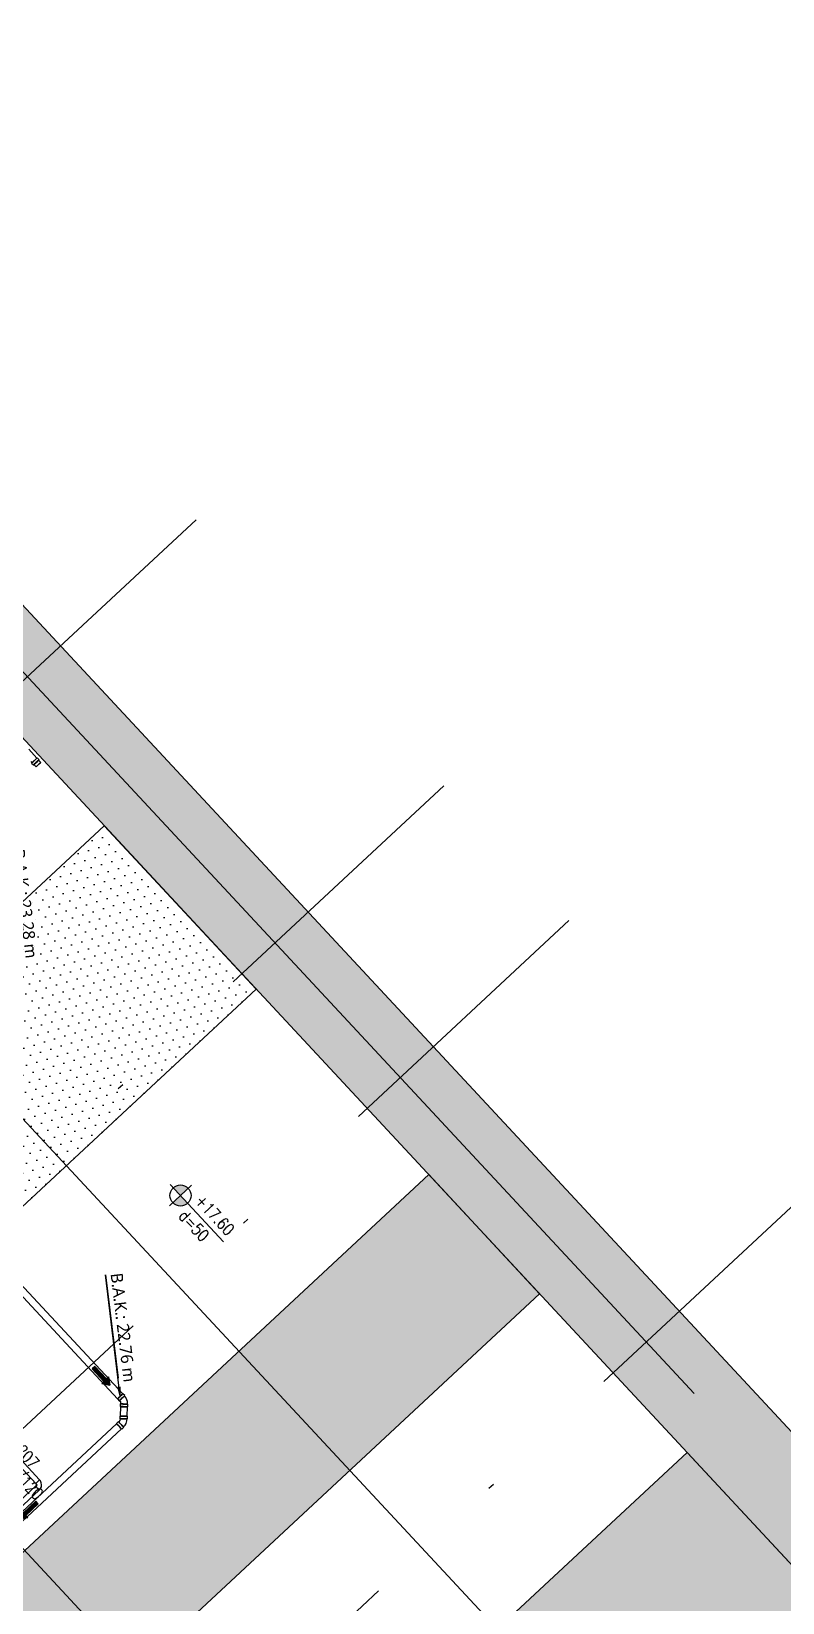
# Model space of a CAD drawing. Header units: millimetres. Extents: x 400382 to 401276, y 4543898 to 4544126.
# Drawn here: x 400493.27 to 400505.73, y 4544011.17 to 4544037.23 of the extents above; entities that cross this region are included whole.
import ezdxf

# ---------------------------------------------------------------- set-up
doc = ezdxf.new("R2010")
doc.units = ezdxf.units.MM
doc.linetypes.add('AKS', pattern=[3, 2.5, -0.25, 0, -0.25])
doc.linetypes.add('CONTINU', pattern=[0])
doc.layers.add('A-DETL', color=90, linetype='Continuous', lineweight=15)
for name, color, linetype in [('aks prota', 2, 'AKS'), ('kiriş prota', 6, 'Continuous'), ('kolon tarama prota', 252, 'Continuous'), ('lkolon prota', 4, 'Continuous'), ('merdiven prota', 2, 'Continuous'), ('perde prota', 1, 'Continuous'), ('st-s_level (kot)', 6, 'Continuous'), ('st-s_levelmark (kot işareti)', 4, 'Continuous'), ('TARAMA', 8, 'Continuous'), ('tkolon prota', 6, 'Continuous')]:
    doc.layers.add(name, color=color, linetype=linetype)
doc.styles.add('OLCU', font='romanstw.shx')
doc.styles.add('Segoe UI Light_1', font='', dxfattribs={"height": 200})
doc.styles.add('tkolon', font='romanstw.shx')
doc.styles.get('Segoe UI Light_1').set_extended_font_data('Segoe UI Light')
pattern_1 = [(312.923994, (398997.36488, 4544993.93019), (0.170302485, 0.049990168), [0, -0.15875])]

# ---------------------------------------------------------------- blocks, each defined once
blk = doc.blocks.new('Flow Direction - Flow Direction _25mm_-1035271-_17_70 m  ARA KAT')
at = {"layer": 'TARAMA'}
blk.add_hatch(color=256, dxfattribs=at).paths.add_polyline_path([(0, 0), (-117, -78), (-117, -30), (-400, -30), (-400, 30), (-117, 30), (-117, 78)], flags=0)
for p, q in [((-117, 30), (-400, 30)), ((-400, 30), (-400, -30)), ((-117, 30), (-400, 30)), ((-400, 30), (-400, -30)), ((0, 0), (-117, 78)), ((-117, 78), (-117, 30)), ((-117, 78), (0, 0)), ((-117, 30), (-117, 78)), ((-117, -78), (0, 0)), ((-117, -78), (0, 0)), ((-400, -30), (-117, -30)), ((-117, -30), (-400, -30)), ((-117, -30), (-117, -78)), ((-117, -30), (-117, -78))]:
    blk.add_line(p, q, dxfattribs=at)
blk = doc.blocks.new('17.60 mekanik')
at = {"layer": 'kolon tarama prota'}
blk.add_hatch(color=256, dxfattribs=at).paths.add_polyline_path([(143688.4, 62951.3), (143677.4, 62961.8), (143675.1, 62958.6)], flags=0)
for p, q in [((142819.3, 63571.1), (142799.5, 63571.1)), ((142816.7, 63559.7), (142819.3, 63559.7)), ((142823.7, 63571.8), (142819.3, 63571.8)), ((142819.3, 63559), (142823.7, 63559)), ((142828.9, 63570.6), (142823.7, 63570.6)), ((142828.9, 63570.6), (142823.7, 63570.6)), ((142823.7, 63560.2), (142828.9, 63560.2)), ((142823.7, 63560.2), (142828.9, 63560.2)), ((143524, 63070.8), (143664, 62969.1)), ((143688.4, 62951.3), (143524, 63070.8)), ((143688.3, 62957.2), (142437, 62957.2)), ((143677.4, 62961.8), (143675.1, 62958.6)), ((143675.1, 62958.6), (143688.4, 62951.3)), ((143688.4, 62951.3), (143677.4, 62961.8)), ((143692.7, 62957.7), (143688.3, 62957.7)), ((143709.9, 62948.8), (143706.7, 62951.9)), ((143720.6, 62937.4), (143709.5, 62948.4)), ((142437, 62945.4), (143688.3, 62945.4)), ((143688.3, 62945), (143692.7, 62945)), ((143697.7, 62942.9), (143700.9, 62939.8)), ((143701.2, 62940.1), (143712.3, 62929)), ((143711.9, 62928.7), (143715.1, 62925.6)), ((143724.1, 62934.6), (143720.9, 62937.7)), ((143717.1, 62920.6), (143717.1, 62916.1)), ((143717.6, 62916.1), (143717.6, 62498.9)), ((143729.4, 62498.9), (143729.4, 62916.1)), ((143729.9, 62916.1), (143729.9, 62920.6)), ((143698.9, 62759.1), (142415.4, 62759.1)), ((142415.4, 62750.2), (143698.9, 62750.2)), ((143698.9, 62759.1), (143698.9, 62754.6)), ((143698.9, 62754.6), (143698.9, 62759.1)), ((143698.9, 62759.1), (143698.9, 62750.2)), ((143698.9, 62750.2), (143698.9, 62759.1)), ((143698.9, 62754.6), (143698.9, 62750.2)), ((143698.9, 62750.2), (143698.9, 62754.6)), ((143702, 62747), (143702, 62449.3)), ((143706.5, 62747), (143702, 62747)), ((143702, 62747), (143706.5, 62747)), ((143710.9, 62747), (143702, 62747)), ((143702, 62747), (143710.9, 62747)), ((143710.9, 62747), (143706.5, 62747)), ((143706.5, 62747), (143710.9, 62747)), ((143710.9, 62449.3), (143710.9, 62747))]:
    blk.add_line(p, q, dxfattribs=at)
at = {"layer": 'kolon tarama prota', "flags": 128}
for points in [[(143700.1, 62955.6), (143696, 62956.8), (143692.7, 62957.1)], [(143706.3, 62951.5), (143702.9, 62954.1), (143700.1, 62955.6)], [(143692.7, 62945.6), (143695.4, 62945.2), (143695.7, 62945)], [(143695.7, 62945), (143698, 62943.6), (143698.2, 62943.4)], [(143715.5, 62926), (143717.1, 62923.8), (143717.2, 62923.5)], [(143717.2, 62923.5), (143717.8, 62920.9), (143717.8, 62920.6)], [(143727.8, 62927.9), (143725.7, 62931.6), (143723.6, 62934.1)], [(143729.2, 62920.6), (143728.8, 62924.8), (143727.8, 62927.9)], [(143710.9, 62747), (143710.4, 62750.4), (143709.1, 62753.5), (143706.9, 62756), (143704.1, 62757.9), (143700.8, 62758.9), (143698.9, 62759.1)], [(143698.9, 62750.2), (143700.5, 62749.7), (143701.7, 62748.5), (143702, 62747)]]:
    blk.add_lwpolyline(points, dxfattribs=at)
at = {"layer": 'kolon tarama prota'}
for centre, major_axis, start_param, end_param in [((142819.3, 63565.4), (0, 6.38), 6.279043, 9.420636), ((142819.3, 63565.4), (0, 5.71), 6.279043, 9.420636), ((142819.3, 63565.4), (0, 6.38), 3.137451, 6.279043), ((142819.3, 63565.4), (0, 5.71), 3.137451, 6.279043), ((142823.7, 63565.4), (0, 6.38), 6.279043, 9.420636), ((142823.7, 63565.4), (0, -5.24), 3.137451, 6.279043), ((142823.7, 63565.4), (0, -5.24), 3.137451, 6.279043), ((142823.7, 63565.4), (0, 6.38), 3.137451, 6.279043), ((142823.7, 63565.4), (0, 5.24), 3.137451, 6.279043), ((142823.7, 63565.4), (0, 5.24), 3.137451, 6.279043), ((142828.9, 63565.4), (0, 5.24), 3.137451, 6.279043), ((142828.9, 63565.4), (0, -5.24), 3.137451, 6.279043), ((142828.9, 63565.4), (0, 5.24), 3.137451, 6.279043), ((142828.9, 63565.4), (0, -5.24), 3.137451, 6.279043), ((143688.3, 62951.3), (0, 6.38), 6.279043, 9.420636), ((143688.3, 62951.3), (0, 5.9), 0, 1.570796), ((143688.3, 62951.3), (0, 5.9), 1.570796, 3.141593), ((143688.3, 62951.3), (0, 6.38), 3.137451, 6.279043), ((143688.3, 62951.3), (0, 5.9), 4.712389, 6.283185), ((143688.3, 62951.3), (0, 5.9), 3.141593, 4.712389), ((143692.7, 62951.3), (0, 6.38), 3.137451, 6.279043), ((143692.7, 62951.3), (0, 6.38), 6.279043, 9.420636), ((143692.7, 62951.3), (0, 5.72), 3.137451, 6.279043), ((143692.7, 62951.3), (0, 5.71), 6.279043, 9.420636), ((143702.2, 62947.4), (4.51, 4.51), 0.004142, 3.145735), ((143702.2, 62947.4), (4.51, 4.51), 3.145735, 6.287327), ((143702.2, 62947.4), (4.04, 4.04), 3.145735, 6.287327), ((143702.2, 62947.4), (4.04, 4.04), 0.004142, 3.145735), ((143705.4, 62944.3), (4.51, 4.51), 0.004142, 3.145735), ((143705.4, 62944.3), (4.51, 4.51), 3.145735, 6.287327), ((143705.4, 62944.3), (4.17, 4.17), 0, 1.570796), ((143705.4, 62944.3), (4.17, 4.17), 4.712389, 6.283185), ((143705.4, 62944.3), (4.17, 4.17), 1.570796, 3.141593), ((143705.4, 62944.3), (4.17, 4.17), 3.141593, 4.712389), ((143716.4, 62933.2), (4.51, 4.51), 6.279043, 9.420636), ((143716.4, 62933.2), (4.51, 4.51), 3.137451, 6.279043), ((143716.4, 62933.2), (4.17, 4.17), 1.570796, 3.141593), ((143716.4, 62933.2), (4.17, 4.17), 3.141593, 4.712389), ((143719.6, 62930.1), (4.51, 4.51), 3.137451, 6.279043), ((143719.6, 62930.1), (4.51, 4.51), 6.279043, 9.420636), ((143719.6, 62930.1), (4.04, 4.04), 3.137451, 6.279043), ((143719.6, 62930.1), (4.04, 4.04), 6.279043, 9.420636), ((143716.4, 62933.2), (4.17, 4.17), 0, 1.570796), ((143716.4, 62933.2), (4.17, 4.17), 4.712389, 6.283185), ((143723.5, 62920.6), (6.38, 0), 0.004142, 3.145735), ((143723.5, 62920.6), (6.38, 0), 3.145735, 6.287327), ((143723.5, 62916.1), (6.38, 0), 0.004142, 3.145735), ((143723.5, 62916.1), (6.38, 0), 3.145735, 6.287327), ((143723.5, 62916.1), (5.9, 0), 1.570796, 3.141593), ((143723.5, 62916.1), (5.9, 0), 3.141593, 4.712389), ((143723.5, 62920.6), (5.72, 0), 3.145735, 6.287327), ((143723.5, 62920.6), (5.71, 0), 0.004142, 3.145735), ((143723.5, 62916.1), (5.9, 0), 0, 1.570796), ((143723.5, 62916.1), (5.9, 0), 4.712389, 6.283185)]:
    blk.add_ellipse(centre, major_axis=major_axis, ratio=0.01, start_param=start_param, end_param=end_param, dxfattribs=at)
at = {"layer": 'kolon tarama prota', "xscale": 0.1, "yscale": 0.1, "zscale": 0.1}
blk.add_blockref('Flow Direction - Flow Direction _25mm_-1035271-_17_70 m  ARA KAT', (143663.4, 62951.3), dxfattribs=at)
at = {"layer": 'kolon tarama prota', "xscale": 0.1, "yscale": 0.1, "zscale": 0.1, "rotation": 270.0000000000002}
blk.add_blockref('Flow Direction - Flow Direction _25mm_-1035271-_17_70 m  ARA KAT', (143723.5, 62690.4), dxfattribs=at)
at = {"layer": 'kolon tarama prota', "char_height": 20, "attachment_point": 1, "rotation": 324, "line_spacing_factor": 1.142579, "style": 'Segoe UI Light_1'}
for s, insert, width in [('B.A.K.: 23.28 m', (142914.9, 63453.9), 213.157), ('B.A.K.: 22.76 m', (143540.3, 63094.2), 212.654)]:
    blk.add_mtext(s, dxfattribs=dict(at, insert=insert, width=width))
blk = doc.blocks.new('PLAN_KOT')
at = {"layer": 'st-s_levelmark (kot işareti)'}
h = blk.add_hatch(color=256, dxfattribs=at)
h.paths.add_polyline_path([(0, 17.5, 0.414214), (-17.5, 0), (0, 0)])
h.paths.add_polyline_path([(17.5, 0), (0, 0), (0, -17.5, 0.414214)])
for p, q in [((105, 0), (-25, 0)), ((0, 25), (0, -25))]:
    blk.add_line(p, q, dxfattribs=at)
blk.add_circle((0, 0), 17.5, dxfattribs=at)
at = {"layer": 'st-s_level (kot)', "color": 6, "style": 'OLCU', "width": 0.8}
for tag, p in [('KOT', (22.7, 9.8)), ('DÖŞEME_KALINLIĞI', (22.7, -27.6))]:
    blk.add_attdef(tag, p, '', height=20, dxfattribs=at)

msp = doc.modelspace()

# ---------------------------------------------------------------- hatches: boundary and pattern name
at = {"layer": 'kolon tarama prota'}
h = msp.add_hatch(color=256, dxfattribs=at)
h.dxf.hatch_style = 1
h.paths.add_polyline_path([(400518.65538, 4544000.26436), (400484.81074, 4544036.65495), (400485.11839, 4544034.12161), (400516.73976, 4544000.12153), (400498.50654, 4543983.16394), (400490.43772, 4543991.83973), (400489.11966, 4543990.61388), (400489.80069, 4543989.88162), (400490.02037, 4543990.08593), (400498.22539, 4543981.26369)])
h = msp.add_hatch(dxfattribs=at)
h.set_pattern_fill('DOTS', color=2, scale=0.1, angle=-47.076006)
h.set_pattern_definition(pattern_1)
h.paths.add_polyline_path([(400488.04501, 4544016.65824), (400489.86066, 4544014.706), (400497.00017, 4544021.34602), (400494.48037, 4544024.05537), (400487.34086, 4544017.41535)])
h = msp.add_hatch(dxfattribs=at)
h.set_pattern_fill('DOTS', color=2, scale=0.1, angle=-47.076006)
h.set_pattern_definition(pattern_1)
h.paths.add_polyline_path([(400499.86048, 4544018.27054), (400501.69926, 4544016.29345), (400489.84994, 4544005.27313), (400489.36334, 4544005.79633), (400488.1404, 4544007.11127), (400488.89628, 4544007.81426), (400488.76704, 4544007.95322)])
h = msp.add_hatch(dxfattribs=at)
h.set_pattern_fill('DOTS', color=2, scale=0.1, angle=-47.076006)
h.set_pattern_definition(pattern_1)
h.paths.add_polyline_path([(400504.14415, 4544013.66464), (400507.6855, 4544009.8569), (400492.11206, 4543995.37301), (400491.37243, 4543996.16828), (400490.40724, 4543997.20607), (400489.18348, 4543998.52189), (400490.13948, 4543999.41101), (400490.0054, 4544000.51506)])

# ---------------------------------------------------------------- linework, layer by layer
at = {"layer": 'A-DETL', "color": 1, "lineweight": 5}
msp.add_lwpolyline([(400410.49797, 4544108.04135), (400518.40627, 4543992.01566)], dxfattribs=at)
at = {"layer": 'aks prota', "ltscale": 10}
for p, q in [((400524.75998, 4543992.59926), (400411.76442, 4544114.0949)), ((400517.51063, 4543985.85709), (400404.51506, 4544107.35273)), ((400470.47006, 4544005.38483), (400496.00253, 4544029.13095)), ((400474.57666, 4544000.96932), (400500.10912, 4544024.71544)), ((400476.65379, 4543998.73593), (400502.18625, 4544022.48206)), ((400480.72281, 4543994.34009), (400506.26561, 4544018.09583))]:
    msp.add_line(p, q, dxfattribs=at)
at = {"layer": 'kiriş prota'}
msp.add_lwpolyline([(400494.48037, 4544024.05537), (400497.00017, 4544021.34602), (400489.86066, 4544014.706), (400487.34086, 4544017.41535)], close=True, dxfattribs=at)
msp.add_lwpolyline([(400494.48037, 4544024.05537), (400497.00017, 4544021.34602), (400489.86066, 4544014.706), (400487.34086, 4544017.41535)], close=True, dxfattribs=at)
for points in [[(400487.89093, 4544017.92695), (400494.48037, 4544024.05537)], [(400499.86048, 4544018.27054), (400501.69926, 4544016.29345), (400489.84994, 4544005.27313), (400489.84994, 4544005.27313), (400489.36334, 4544005.79633), (400488.1404, 4544007.11127), (400488.89628, 4544007.81426), (400488.76704, 4544007.95322), (400499.86048, 4544018.27054)], [(400504.14415, 4544013.66464), (400507.6855, 4544009.8569), (400492.11206, 4543995.37301), (400491.37243, 4543996.16828), (400490.40724, 4543997.20607), (400489.18348, 4543998.52189), (400490.13948, 4543999.41101), (400490.0054, 4544000.51506), (400504.14415, 4544013.66464)]]:
    msp.add_lwpolyline(points, dxfattribs=at)
at = {"layer": 'perde prota'}
msp.add_lwpolyline([(400490.43772, 4543991.83973), (400498.50654, 4543983.16394), (400516.73976, 4544000.12153), (400485.11839, 4544034.12161), (400484.81074, 4544036.65495), (400518.65538, 4544000.26436), (400498.22539, 4543981.26369), (400490.02037, 4543990.08593), (400489.80069, 4543989.88162), (400489.11966, 4543990.61388)], dxfattribs=at)

# ---------------------------------------------------------------- block references
at = {"layer": 'merdiven prota', "xscale": 0.01, "yscale": 0.01, "zscale": 0.01, "rotation": 312.9239939588403}
msp.add_blockref('17.60 mekanik', (399055.2216, 4544638.04734), dxfattribs=at)
at = {"layer": 'st-s_level (kot)', "linetype": 'CONTINU', "ltscale": 0.1, "xscale": 0.01, "yscale": 0.01, "zscale": 0.01, "rotation": 312.9239939588403}
msp.add_blockref('PLAN_KOT', (400495.74436, 4544017.92478), dxfattribs=at).add_auto_attribs({'KOT': '+17.60', 'DÖŞEME_KALINLIĞI': 'd=50'})

# ---------------------------------------------------------------- texts
at = {"layer": 'lkolon prota', "style": 'tkolon', "width": 0.8}
msp.add_text('200/120', height=0.2, rotation=312.923994, dxfattribs=at).set_placement((400492.6802, 4544013.57269))
at = {"layer": 'tkolon prota', "style": 'tkolon', "width": 0.8}
msp.add_text('S207', height=0.2, rotation=312.923994, dxfattribs=at).set_placement((400492.89988, 4544013.777))

doc.saveas('drawing.dxf')
